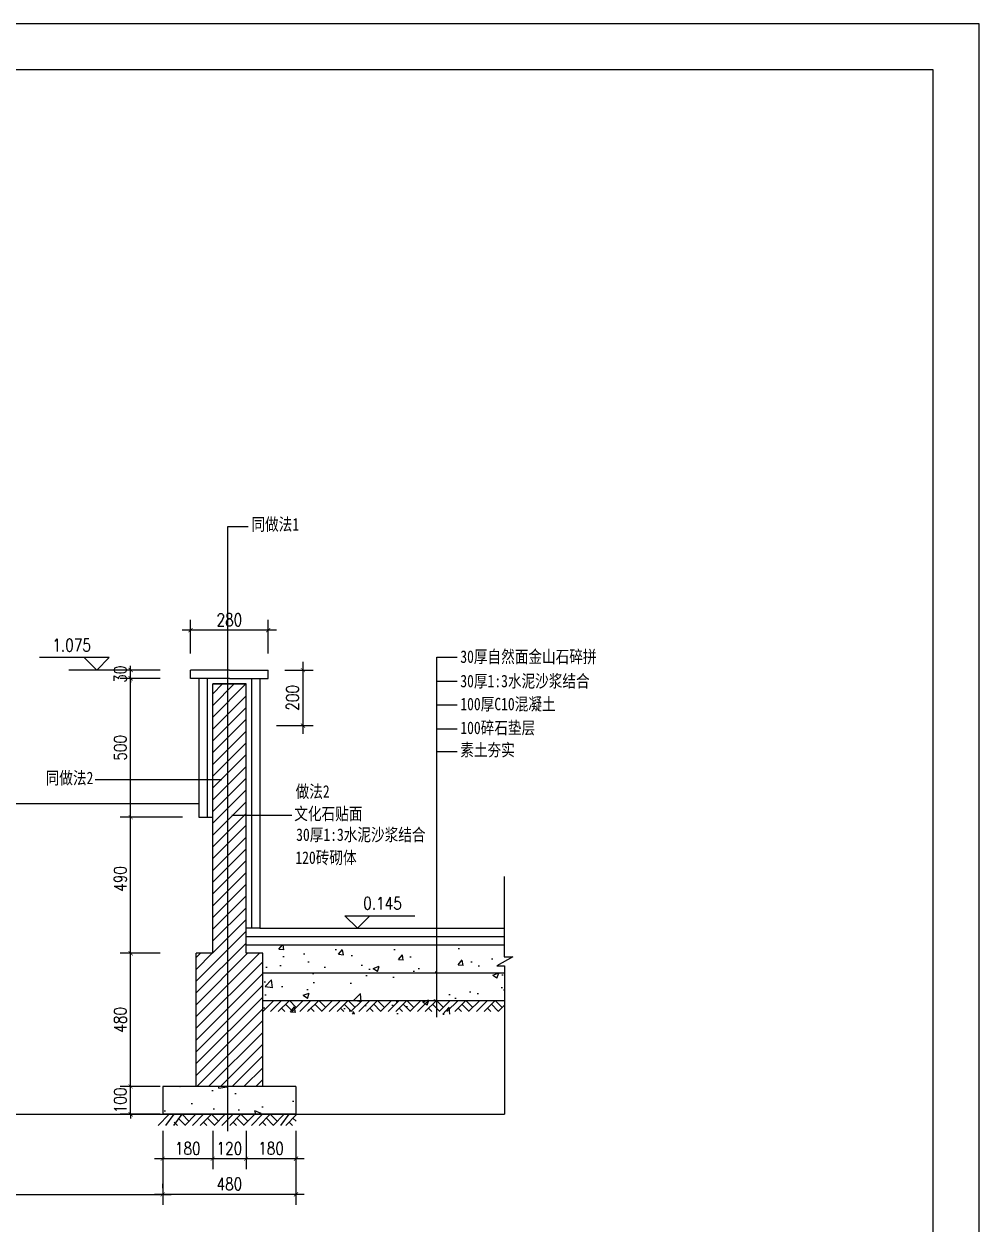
# Model space of a CAD drawing. Extents: x 1035948 to 1665131, y -158296 to 142149.
# Drawn here: x 1205594 to 1209036, y 21278 to 25601 of the extents above; entities that cross this region are included whole.
import ezdxf
from ezdxf.enums import TextEntityAlignment as Align

# ---------------------------------------------------------------- set-up
doc = ezdxf.new("R2010")
doc.units = 0
doc.header["$LTSCALE"] = 200
doc.header["$MEASUREMENT"] = 0
doc.layers.get('0').update_dxf_attribs({"linetype": 'CONTINUOUS'})
doc.layers.get('DEFPOINTS').update_dxf_attribs({"linetype": 'CONTINUOUS'})
for name, color, linetype in [('ELEV', 7, 'CONTINUOUS'), ('HATCH', 7, 'CONTINUOUS'), ('PUB_DIM', 3, 'CONTINUOUS'), ('PUB_HATCH', 7, 'CONTINUOUS'), ('PUB_TEXT', 7, 'CONTINUOUS'), ('SECTION', 2, 'CONTINUOUS'), ('WLL1', 7, 'CONTINUOUS')]:
    doc.layers.add(name, color=color, linetype=linetype)
doc.styles.add('DIM_FONT', font='SIMPLEX.shx', dxfattribs={"width": 0.8})
doc.styles.add('HZ', font='simplex.shx', dxfattribs={"bigfont": 'hztxt.shx'})
doc.styles.add('仿宋', font='simfang0.ttf')
doc.dimstyles.new('GJ15', dxfattribs={"dimscale": 15, "dimtxt": 3, "dimasz": 1, "dimexe": 2.5, "dimexo": 5, "dimgap": 1, "dimtad": 1, "dimdec": 0, "dimdsep": 46, "dimtxsty": 'DIM_FONT', "dimblk": '_DIMX', "dimblk1": 'ARCHTICK', "dimblk2": 'ARCHTICK', "dimsah": 1, "dimcen": 3, "dimdle": 2, "dimclrt": 7, "dimadec": 0, "dimazin": 0, "dimtfac": 1, "dimtdec": 0, "dimtix": 1, "dimtmove": 2, "dimatfit": 3, "dimldrblk": 'ARCHTICK', "dimfxl": 0, "dimtolj": 1, "dimtzin": 0, "dimarcsym": 0})
doc.dimstyles.new('GJ30', dxfattribs={"dimscale": 30, "dimtxt": 3, "dimasz": 1, "dimexe": 2.5, "dimexo": 5, "dimgap": 1, "dimtad": 1, "dimdec": 0, "dimdsep": 46, "dimtxsty": 'DIM_FONT', "dimblk": '_DIMX', "dimblk1": 'ARCHTICK', "dimblk2": 'ARCHTICK', "dimsah": 1, "dimcen": 3, "dimdle": 2, "dimclrt": 7, "dimadec": 0, "dimazin": 0, "dimtfac": 1, "dimtdec": 0, "dimtix": 1, "dimtmove": 2, "dimatfit": 3, "dimldrblk": 'ARCHTICK', "dimfxl": 0, "dimtolj": 1, "dimtzin": 0, "dimarcsym": 0})
pattern_1 = [(50, (54694.3, -1067.25), (215.178055, -18.82564), [22.5, -247.5]), (355, (54694.3, -1067.25), (-41.6254, 225.65764), [18, -198]), (100.4514, (54712.22, -1068.82), (173.552815, 206.831863), [19.122057, -210.342634]), (46.1842, (54694.3, -1007.25), (320.172315, -49.655704), [33.75, -371.25]), (96.6356, (54720.97, -1011.4), (280.39881, 292.23536), [28.68309, -315.5139]), (351.1842, (54694.3, -1007.25), (280.39858, 292.23558), [27, -297]), (21, (54724.3, -1022.25), (179.072116, -120.785667), [22.5, -247.5]), (326, (54724.3, -1022.25), (72.9946, 217.545014), [18, -198]), (71.4514, (54739.22, -1032.32), (252.06679, 96.75915), [19.122057, -210.342634]), (37.5, (54694.29, -1067.255), (3.6479566, 99.868156), [0, -195.6, 0, -201, 0, -198.75]), (7.5, (54694.29, -1067.25), (78.920861, 118.323514), [0, -114.6, 0, -191.1, 0, -75.75]), (327.5, (54627.39, -1067.255), (160.146731, -6.7664615), [0, -75, 0, -234, 0, -310.5]), (317.5, (54597.39, -1067.25), (174.95585, 30.031495), [0, -97.5, 0, -155.4, 0, -220.5])]

# ---------------------------------------------------------------- blocks, each defined once
blk = doc.blocks.new('_ARCHTICK')
at = {"color": 0, "linetype": 'ByBlock', "const_width": 0.15}
blk.add_lwpolyline([(-0.5, -0.5), (0.5, 0.5)], dxfattribs=at)
blk = doc.blocks.new('*D760')
at = {"layer": 'DEFPOINTS', "color": 0}
for p in [(1205978.9, 22743.7), (1206145.3, 22743.7), (1206145.3, 22253.7)]:
    blk.add_point(p, dxfattribs=at)
at = {"layer": 'PUB_DIM', "color": 0, "lineweight": -2}
for p, q in [((1206085.3, 22743.7), (1205941.4, 22743.7)), ((1205978.9, 22223.7), (1205978.9, 22773.7)), ((1206085.3, 22253.7), (1205941.4, 22253.7))]:
    blk.add_line(p, q, dxfattribs=at)
at = {"layer": 'PUB_DIM', "color": 0, "lineweight": -2, "xscale": 15, "yscale": 15, "zscale": 15}
for p, rotation in [((1205978.9, 22743.7), 90), ((1205978.9, 22253.7), 270)]:
    blk.add_blockref('_ARCHTICK', p, dxfattribs=dict(at, rotation=rotation))
at = {"layer": 'PUB_DIM', "color": 7, "insert": (1205941.4, 22521.4), "char_height": 45, "attachment_point": 5, "rotation": 90, "style": 'DIM_FONT'}
blk.add_mtext('\\A1;490', dxfattribs=at)
blk = doc.blocks.new('_DIMX')
blk.add_line((-150, 0), (150, 0))
at = {"const_width": 50}
blk.add_lwpolyline([(-70, -70), (70, 70)], dxfattribs=at)
blk = doc.blocks.new('标高')
at = {"layer": 'PUB_DIM', "color": 0}
for p, q in [((-300, 300), (1377, 300)), ((-300, 300), (0, 0)), ((0, 0), (300, 300))]:
    blk.add_line(p, q, dxfattribs=at)
at = {"layer": 'PUB_DIM', "color": 0, "style": 'HZ', "width": 0.8}
blk.add_attdef('%%P0.000', text='', height=300, dxfattribs=at).set_placement((602, 450), align=Align.CENTER)
blk = doc.blocks.new('*D756')
at = {"layer": 'DEFPOINTS', "color": 0}
for p in [(1205978.9, 22253.7), (1206145.3, 22253.7), (1206145.3, 21773.7)]:
    blk.add_point(p, dxfattribs=at)
at = {"layer": 'PUB_DIM', "color": 0, "lineweight": -2}
for p, q in [((1205978.9, 21743.7), (1205978.9, 22283.7)), ((1206085.3, 22253.7), (1205941.4, 22253.7)), ((1206085.3, 21773.7), (1205941.4, 21773.7))]:
    blk.add_line(p, q, dxfattribs=at)
at = {"layer": 'PUB_DIM', "color": 0, "lineweight": -2, "xscale": 15, "yscale": 15, "zscale": 15}
for p, rotation in [((1205978.9, 22253.7), 90), ((1205978.9, 21773.7), 270)]:
    blk.add_blockref('_ARCHTICK', p, dxfattribs=dict(at, rotation=rotation))
at = {"layer": 'PUB_DIM', "color": 7, "insert": (1205941.4, 22013.7), "char_height": 45, "attachment_point": 5, "rotation": 90, "style": 'DIM_FONT'}
blk.add_mtext('\\A1;480', dxfattribs=at)
blk = doc.blocks.new('*D752')
at = {"layer": 'DEFPOINTS', "color": 0}
for p in [(1205978.9, 21773.7), (1206145.3, 21773.7), (1206145.3, 21673.7)]:
    blk.add_point(p, dxfattribs=at)
at = {"layer": 'PUB_DIM', "color": 0, "lineweight": -2}
for p, q in [((1205978.9, 21773.7), (1205978.9, 21788.7)), ((1206085.3, 21773.7), (1205941.4, 21773.7)), ((1205978.9, 21673.7), (1205978.9, 21773.7)), ((1206085.3, 21673.7), (1205941.4, 21673.7)), ((1205978.9, 21673.7), (1205978.9, 21658.7))]:
    blk.add_line(p, q, dxfattribs=at)
at = {"layer": 'PUB_DIM', "color": 0, "lineweight": -2, "xscale": 15, "yscale": 15, "zscale": 15}
for p, rotation in [((1205978.9, 21773.7), 270), ((1205978.9, 21673.7), 90)]:
    blk.add_blockref('_ARCHTICK', p, dxfattribs=dict(at, rotation=rotation))
at = {"layer": 'PUB_DIM', "color": 7, "insert": (1205941.4, 21723.7), "char_height": 45, "attachment_point": 5, "rotation": 90, "style": 'DIM_FONT'}
blk.add_mtext('\\A1;100', dxfattribs=at)
blk = doc.blocks.new('*D751')
at = {"layer": 'DEFPOINTS', "color": 0}
for p in [(1206274.7, 21673.7), (1206394.7, 21673.7), (1206274.7, 21513.3)]:
    blk.add_point(p, dxfattribs=at)
at = {"layer": 'PUB_DIM', "color": 0, "lineweight": -2}
for p, q in [((1206274.7, 21613.7), (1206274.7, 21475.8)), ((1206394.7, 21613.7), (1206394.7, 21475.8)), ((1206424.7, 21513.3), (1206244.7, 21513.3))]:
    blk.add_line(p, q, dxfattribs=at)
at = {"layer": 'PUB_DIM', "color": 0, "lineweight": -2, "xscale": 15, "yscale": 15, "zscale": 15, "rotation": 180}
blk.add_blockref('_ARCHTICK', (1206274.7, 21513.3), dxfattribs=at)
at = {"layer": 'PUB_DIM', "color": 0, "lineweight": -2, "xscale": 15, "yscale": 15, "zscale": 15}
blk.add_blockref('_ARCHTICK', (1206394.7, 21513.3), dxfattribs=at)
at = {"layer": 'PUB_DIM', "color": 7, "insert": (1206334.7, 21550.8), "char_height": 45, "attachment_point": 5, "style": 'DIM_FONT'}
blk.add_mtext('\\A1;120', dxfattribs=at)
blk = doc.blocks.new('*D750')
at = {"layer": 'DEFPOINTS', "color": 0}
for p in [(1206094.7, 21673.7), (1206274.7, 21673.7), (1206094.7, 21513.3)]:
    blk.add_point(p, dxfattribs=at)
at = {"layer": 'PUB_DIM', "color": 0, "lineweight": -2}
for p, q in [((1206094.7, 21613.7), (1206094.7, 21475.8)), ((1206274.7, 21613.7), (1206274.7, 21475.8)), ((1206304.7, 21513.3), (1206064.7, 21513.3))]:
    blk.add_line(p, q, dxfattribs=at)
at = {"layer": 'PUB_DIM', "color": 0, "lineweight": -2, "xscale": 15, "yscale": 15, "zscale": 15, "rotation": 180}
blk.add_blockref('_ARCHTICK', (1206094.7, 21513.3), dxfattribs=at)
at = {"layer": 'PUB_DIM', "color": 0, "lineweight": -2, "xscale": 15, "yscale": 15, "zscale": 15}
blk.add_blockref('_ARCHTICK', (1206274.7, 21513.3), dxfattribs=at)
at = {"layer": 'PUB_DIM', "color": 7, "insert": (1206184.7, 21550.8), "char_height": 45, "attachment_point": 5, "style": 'DIM_FONT'}
blk.add_mtext('\\A1;180', dxfattribs=at)
blk = doc.blocks.new('*D743')
at = {"layer": 'DEFPOINTS', "color": 0}
for p in [(1206094.7, 21385.1), (1204834.4, 21347.6), (1206094.7, 21347.6)]:
    blk.add_point(p, dxfattribs=at)
at = {"layer": 'PUB_DIM', "color": 0, "lineweight": -2}
for p, q in [((1204834.4, 21407.6), (1204834.4, 21422.6)), ((1206094.7, 21407.6), (1206094.7, 21422.6)), ((1204804.4, 21385.1), (1206124.7, 21385.1))]:
    blk.add_line(p, q, dxfattribs=at)
at = {"layer": 'PUB_DIM', "color": 0, "lineweight": -2, "xscale": 15, "yscale": 15, "zscale": 15, "rotation": 180}
blk.add_blockref('_ARCHTICK', (1204834.4, 21385.1), dxfattribs=at)
at = {"layer": 'PUB_DIM', "color": 0, "lineweight": -2, "xscale": 15, "yscale": 15, "zscale": 15}
blk.add_blockref('_ARCHTICK', (1206094.7, 21385.1), dxfattribs=at)
at = {"layer": 'PUB_DIM', "color": 7, "insert": (1205464.6, 21422.6), "char_height": 45, "attachment_point": 5, "style": 'DIM_FONT'}
blk.add_mtext('\\A1;1260', dxfattribs=at)
blk = doc.blocks.new('*D731')
at = {"layer": 'DEFPOINTS', "color": 0}
for p in [(1206094.7, 21673.7), (1206574.7, 21673.7), (1206094.7, 21385.1)]:
    blk.add_point(p, dxfattribs=at)
at = {"layer": 'PUB_DIM', "color": 0, "lineweight": -2}
for p, q in [((1206094.7, 21613.7), (1206094.7, 21347.6)), ((1206574.7, 21613.7), (1206574.7, 21347.6)), ((1206604.7, 21385.1), (1206064.7, 21385.1))]:
    blk.add_line(p, q, dxfattribs=at)
at = {"layer": 'PUB_DIM', "color": 0, "lineweight": -2, "xscale": 15, "yscale": 15, "zscale": 15, "rotation": 180}
blk.add_blockref('_ARCHTICK', (1206094.7, 21385.1), dxfattribs=at)
at = {"layer": 'PUB_DIM', "color": 0, "lineweight": -2, "xscale": 15, "yscale": 15, "zscale": 15}
blk.add_blockref('_ARCHTICK', (1206574.7, 21385.1), dxfattribs=at)
at = {"layer": 'PUB_DIM', "color": 7, "insert": (1206334.7, 21422.6), "char_height": 45, "attachment_point": 5, "style": 'DIM_FONT'}
blk.add_mtext('\\A1;480', dxfattribs=at)
blk = doc.blocks.new('*D730')
at = {"layer": 'DEFPOINTS', "color": 0}
for p in [(1206394.7, 21673.7), (1206574.7, 21673.7), (1206394.7, 21513.3)]:
    blk.add_point(p, dxfattribs=at)
at = {"layer": 'PUB_DIM', "color": 0, "lineweight": -2}
for p, q in [((1206394.7, 21613.7), (1206394.7, 21475.8)), ((1206574.7, 21613.7), (1206574.7, 21475.8)), ((1206604.7, 21513.3), (1206364.7, 21513.3))]:
    blk.add_line(p, q, dxfattribs=at)
at = {"layer": 'PUB_DIM', "color": 0, "lineweight": -2, "xscale": 15, "yscale": 15, "zscale": 15, "rotation": 180}
blk.add_blockref('_ARCHTICK', (1206394.7, 21513.3), dxfattribs=at)
at = {"layer": 'PUB_DIM', "color": 0, "lineweight": -2, "xscale": 15, "yscale": 15, "zscale": 15}
blk.add_blockref('_ARCHTICK', (1206574.7, 21513.3), dxfattribs=at)
at = {"layer": 'PUB_DIM', "color": 7, "insert": (1206484.7, 21550.8), "char_height": 45, "attachment_point": 5, "style": 'DIM_FONT'}
blk.add_mtext('\\A1;180', dxfattribs=at)
blk = doc.blocks.new('*D727')
at = {"layer": 'DEFPOINTS', "color": 0}
for p in [(1205978.9, 23273.7), (1206145.3, 23273.7), (1206145.3, 23243.7)]:
    blk.add_point(p, dxfattribs=at)
at = {"layer": 'PUB_DIM', "color": 0, "lineweight": -2}
for p, q in [((1206085.3, 23273.7), (1205941.4, 23273.7)), ((1205978.9, 23273.7), (1205978.9, 23288.7)), ((1205978.9, 23243.7), (1205978.9, 23273.7)), ((1206085.3, 23243.7), (1205941.4, 23243.7)), ((1205978.9, 23243.7), (1205978.9, 23228.7))]:
    blk.add_line(p, q, dxfattribs=at)
at = {"layer": 'PUB_DIM', "color": 0, "lineweight": -2, "xscale": 15, "yscale": 15, "zscale": 15}
for p, rotation in [((1205978.9, 23273.7), 270), ((1205978.9, 23243.7), 90)]:
    blk.add_blockref('_ARCHTICK', p, dxfattribs=dict(at, rotation=rotation))
at = {"layer": 'PUB_DIM', "color": 7, "insert": (1205941.4, 23258.7), "char_height": 45, "attachment_point": 5, "rotation": 90, "style": 'DIM_FONT'}
blk.add_mtext('\\A1;30', dxfattribs=at)
blk = doc.blocks.new('*D726')
at = {"layer": 'DEFPOINTS', "color": 0}
for p in [(1205978.9, 23243.7), (1206145.3, 23243.7), (1206225.3, 22743.7)]:
    blk.add_point(p, dxfattribs=at)
at = {"layer": 'PUB_DIM', "color": 0, "lineweight": -2}
for p, q in [((1205978.9, 22713.7), (1205978.9, 23273.7)), ((1206085.3, 23243.7), (1205941.4, 23243.7)), ((1206165.3, 22743.7), (1205941.4, 22743.7))]:
    blk.add_line(p, q, dxfattribs=at)
at = {"layer": 'PUB_DIM', "color": 0, "lineweight": -2, "xscale": 15, "yscale": 15, "zscale": 15}
for p, rotation in [((1205978.9, 23243.7), 90), ((1205978.9, 22743.7), 270)]:
    blk.add_blockref('_ARCHTICK', p, dxfattribs=dict(at, rotation=rotation))
at = {"layer": 'PUB_DIM', "color": 7, "insert": (1205941.4, 22993.7), "char_height": 45, "attachment_point": 5, "rotation": 90, "style": 'DIM_FONT'}
blk.add_mtext('\\A1;500', dxfattribs=at)
blk = doc.blocks.new('*D722')
at = {"layer": 'DEFPOINTS', "color": 0}
for p in [(1206474.7, 23273.7), (1206444.7, 23073.7), (1206599.7, 23073.7)]:
    blk.add_point(p, dxfattribs=at)
at = {"layer": 'PUB_DIM', "color": 0, "lineweight": -2}
for p, q in [((1206599.7, 23303.7), (1206599.7, 23043.7)), ((1206534.7, 23273.7), (1206637.2, 23273.7)), ((1206504.7, 23073.7), (1206637.2, 23073.7))]:
    blk.add_line(p, q, dxfattribs=at)
at = {"layer": 'PUB_DIM', "color": 0, "lineweight": -2, "xscale": 15, "yscale": 15, "zscale": 15}
for p, rotation in [((1206599.7, 23273.7), 90), ((1206599.7, 23073.7), 270)]:
    blk.add_blockref('_ARCHTICK', p, dxfattribs=dict(at, rotation=rotation))
at = {"layer": 'PUB_DIM', "color": 7, "insert": (1206562.2, 23173.7), "char_height": 45, "attachment_point": 5, "rotation": 90, "style": 'DIM_FONT'}
blk.add_mtext('\\A1;200', dxfattribs=at)
blk = doc.blocks.new('*D721')
at = {"layer": 'DEFPOINTS', "color": 0}
for p in [(1206194.7, 23417.4), (1206194.7, 23273.7), (1206474.7, 23273.7)]:
    blk.add_point(p, dxfattribs=at)
at = {"layer": 'PUB_DIM', "color": 0, "lineweight": -2}
for p, q in [((1206194.7, 23333.7), (1206194.7, 23454.9)), ((1206474.7, 23333.7), (1206474.7, 23454.9)), ((1206504.7, 23417.4), (1206164.7, 23417.4))]:
    blk.add_line(p, q, dxfattribs=at)
at = {"layer": 'PUB_DIM', "color": 0, "lineweight": -2, "xscale": 15, "yscale": 15, "zscale": 15, "rotation": 180}
blk.add_blockref('_ARCHTICK', (1206194.7, 23417.4), dxfattribs=at)
at = {"layer": 'PUB_DIM', "color": 0, "lineweight": -2, "xscale": 15, "yscale": 15, "zscale": 15}
blk.add_blockref('_ARCHTICK', (1206474.7, 23417.4), dxfattribs=at)
at = {"layer": 'PUB_DIM', "color": 7, "insert": (1206334.7, 23454.9), "char_height": 45, "attachment_point": 5, "style": 'DIM_FONT'}
blk.add_mtext('\\A1;280', dxfattribs=at)

msp = doc.modelspace()

# ---------------------------------------------------------------- hatches: boundary and pattern name
at = {"layer": 'ELEV'}
h = msp.add_hatch(dxfattribs=at)
h.set_pattern_fill('ANSI31', color=256, scale=240, style=0)
h.set_pattern_definition([(45, (54694.293, -1037.255), (-21.2132034, 21.2132034), [])])
h.paths.add_polyline_path([(1206394.74551, 23073.65657), (1206394.74551, 23223.65657), (1206329.68273, 23223.65657), (1206329.68273, 21773.65657), (1206454.74551, 21773.65657), (1206454.74551, 22253.65657), (1206394.74551, 22253.65657)])
h.paths.add_polyline_path([(1206329.68273, 23223.65657), (1206274.74551, 23223.65657), (1206274.74551, 23073.65657), (1206274.74551, 22253.65657), (1206214.74551, 22253.65657), (1206214.74551, 21773.65657), (1206329.68273, 21773.65657)])
at = {"layer": 'HATCH'}
h = msp.add_hatch(dxfattribs=at)
h.set_pattern_fill('AN33C', color=0, scale=330, style=0)
h.set_pattern_definition([(130, (991023.77, 23027.76), (-236.69586, -20.7082), [24.75, -272.25]), (185, (991023.77, 23027.76), (45.78794, 248.2234), [19.8, -217.8]), (79.5486, (991004.04, 23026.03), (-190.9081, 227.51505), [21.03426, -231.3769]), (133.8158, (991023.77, 23093.76), (-352.18955, -54.62127), [37.125, -408.375]), (83.3644, (990994.42, 23089.2), (-308.4387, 321.4589), [31.5514, -347.0653]), (188.8158, (991023.77, 23093.76), (-308.43844, 321.45914), [29.7, -326.7]), (159, (990990.77, 23077.26), (-196.97933, -132.86423), [24.75, -272.25]), (214, (990990.77, 23077.26), (-80.29406, 239.29951), [19.8, -217.8]), (108.5486, (990974.35, 23066.18), (-277.27347, 106.43506), [21.03426, -231.3769]), (142.5, (991023.77, 23027.756), (-4.012752, 109.854972), [0, -215.16, 0, -221.1, 0, -218.625]), (172.5, (991023.77, 23027.76), (-86.81295, 130.155865), [0, -126.06, 0, -210.21, 0, -83.325]), (212.5, (991097.36, 23027.76), (-176.161404, -7.443108), [0, -82.5, 0, -257.4, 0, -341.55]), (222.5, (991130.36, 23027.76), (-192.45144, 33.03464), [0, -107.25, 0, -170.94, 0, -242.55])])
h.paths.add_polyline_path([(1206574.74551, 21673.65657), (1206574.74551, 21773.65657), (1206094.74551, 21773.65657), (1206094.74551, 21673.65657)])
at = {"layer": 'WLL1'}
h = msp.add_hatch(dxfattribs=at)
h.set_pattern_fill('AR-CONC', color=256, scale=30, style=0)
h.set_pattern_definition(pattern_1)
h.paths.add_polyline_path([(1206394.74551, 22283.65657), (1206394.74551, 22263.65657), (1206454.74551, 22263.65657), (1206454.74551, 22183.65657), (1207082.38202, 22183.65657), (1207082.38202, 22283.65657)])
h.paths.add_polyline_path([(1207325.80711, 22183.65657), (1207325.80711, 22208.38775), (1207298.37724, 22208.38775), (1207356.60232, 22240.82753), (1207324.95425, 22240.82753), (1207324.95425, 22283.65657), (1207082.38202, 22283.65657), (1207082.38202, 22183.65657)])
h = msp.add_hatch(dxfattribs=at)
h.set_pattern_fill('AR-CONC', color=256, scale=30, style=0)
h.set_pattern_definition(pattern_1)
h.paths.add_polyline_path([(1207082.38202, 22033.65657), (1207082.38202, 22183.65657), (1206454.74551, 22183.65657), (1206454.74551, 22033.65657)])
h.paths.add_polyline_path([(1207325.80711, 22033.65657), (1207325.80711, 22183.65657), (1207082.38202, 22183.65657), (1207082.38202, 22033.65657)])

# ---------------------------------------------------------------- linework, layer by layer
at = {"color": 151}
msp.add_lwpolyline([(1209036.21944, 18671.16207), (1209036.21944, 25601.16207), (1199235.21944, 25601.16207), (1199235.21944, 18671.16207)], close=True, dxfattribs=at)
at = {"color": 5}
msp.add_lwpolyline([(1208871.21944, 18836.16207), (1208871.21944, 25436.16207), (1199565.21944, 25436.16207), (1199565.21944, 18836.16207)], close=True, dxfattribs=at)
at = {"layer": 'ELEV'}
for p, q in [((1206329.68273, 21612.66936), (1206329.68273, 23790.95775)), ((1206329.68273, 23790.95775), (1206402.90575, 23790.95775)), ((1207082.38202, 22023.62881), (1207082.38202, 23320.46291)), ((1207082.38202, 23320.46291), (1207155.60504, 23320.46291)), ((1207082.38202, 23234.21601), (1207155.60504, 23234.21601)), ((1207082.38202, 23147.96911), (1207155.60504, 23147.96911)), ((1207082.38202, 23062.33664), (1207155.60504, 23062.33664)), ((1207082.38202, 22980.41853), (1207155.60504, 22980.41853))]:
    msp.add_line(p, q, dxfattribs=at)
at = {"layer": 'PUB_DIM'}
for p, q in [((1205941.39533, 23273.65657), (1205756.50669, 23273.65657)), ((1207324.95425, 22529.76807), (1207324.95425, 22240.82753)), ((1207356.60232, 22240.82753), (1207298.37724, 22208.38775)), ((1207324.95425, 22240.82753), (1207356.60232, 22240.82753)), ((1207298.37724, 22208.38775), (1207325.80711, 22208.38775)), ((1207325.80711, 22208.38775), (1207325.80711, 21673.65657))]:
    msp.add_line(p, q, dxfattribs=at)
at = {"layer": 'PUB_HATCH'}
for p, q in [((1206454.74551, 22043.65657), (1206494.74551, 22083.65657)), ((1206482.74551, 22043.65657), (1206522.74551, 22083.65657)), ((1206510.74551, 22043.65657), (1206550.74551, 22083.65657)), ((1206522.74551, 22055.65657), (1206534.74551, 22043.65657)), ((1206536.74551, 22069.65657), (1206561.74551, 22044.65657)), ((1206550.74551, 22083.65657), (1206575.74551, 22058.65657)), ((1206560.74551, 22043.65657), (1206600.74551, 22083.65657)), ((1206588.74551, 22043.65657), (1206628.74551, 22083.65657)), ((1206616.74551, 22043.65657), (1206656.74551, 22083.65657)), ((1206628.74551, 22055.65657), (1206640.74551, 22043.65657)), ((1206642.74551, 22069.65657), (1206667.74551, 22044.65657)), ((1206656.74551, 22083.65657), (1206681.74551, 22058.65657)), ((1206666.74551, 22043.65657), (1206706.74551, 22083.65657)), ((1206694.74551, 22043.65657), (1206734.74551, 22083.65657)), ((1206722.74551, 22043.65657), (1206762.74551, 22083.65657)), ((1206734.74551, 22055.65657), (1206746.74551, 22043.65657)), ((1206748.74551, 22069.65657), (1206773.74551, 22044.65657)), ((1206762.74551, 22083.65657), (1206787.74551, 22058.65657)), ((1206772.74551, 22043.65657), (1206812.74551, 22083.65657)), ((1206800.74551, 22043.65657), (1206840.74551, 22083.65657)), ((1206828.74551, 22043.65657), (1206868.74551, 22083.65657)), ((1206840.74551, 22055.65657), (1206852.74551, 22043.65657)), ((1206854.74551, 22069.65657), (1206879.74551, 22044.65657)), ((1206868.74551, 22083.65657), (1206893.74551, 22058.65657)), ((1206878.74551, 22043.65657), (1206918.74551, 22083.65657)), ((1206906.74551, 22043.65657), (1206946.74551, 22083.65657)), ((1206934.74551, 22043.65657), (1206972.15583, 22081.06689)), ((1206946.74551, 22055.65657), (1206958.74551, 22043.65657)), ((1206960.74551, 22069.65657), (1206985.74551, 22044.65657)), ((1206974.74551, 22083.65657), (1206999.74551, 22058.65657)), ((1206984.74551, 22043.65657), (1207024.74551, 22083.65657)), ((1207012.74551, 22043.65657), (1207052.74551, 22083.65657)), ((1207040.74551, 22043.65657), (1207080.74551, 22083.65657)), ((1207052.74551, 22055.65657), (1207064.74551, 22043.65657)), ((1207066.74551, 22069.65657), (1207091.74551, 22044.65657)), ((1207080.74551, 22083.65657), (1207105.74551, 22058.65657)), ((1207090.74551, 22043.65657), (1207130.74551, 22083.65657)), ((1207118.74551, 22043.65657), (1207158.74551, 22083.65657)), ((1207146.74551, 22043.65657), (1207186.74551, 22083.65657)), ((1207158.74551, 22055.65657), (1207170.74551, 22043.65657)), ((1207172.74551, 22069.65657), (1207197.74551, 22044.65657)), ((1207186.74551, 22083.65657), (1207211.74551, 22058.65657)), ((1207196.74551, 22043.65657), (1207236.74551, 22083.65657)), ((1207224.74551, 22043.65657), (1207264.74551, 22083.65657)), ((1207252.74551, 22043.65657), (1207292.74551, 22083.65657)), ((1207264.74551, 22055.65657), (1207276.74551, 22043.65657)), ((1207278.74551, 22069.65657), (1207303.74551, 22044.65657)), ((1207292.74551, 22083.65657), (1207317.74551, 22058.65657)), ((1207302.74551, 22043.65657), (1207325.80711, 22066.71817)), ((1206077.93289, 21633.65657), (1206117.93289, 21673.65657)), ((1206105.93289, 21633.65657), (1206135.93289, 21673.65657)), ((1206133.93289, 21633.65657), (1206163.93289, 21673.65657)), ((1206149.93289, 21659.65657), (1206174.93289, 21634.65657)), ((1206163.93289, 21673.65657), (1206188.93289, 21648.65657)), ((1206173.93289, 21633.65657), (1206213.93289, 21673.65657)), ((1206201.93289, 21633.65657), (1206241.93289, 21673.65657)), ((1206229.93289, 21633.65657), (1206269.93289, 21673.65657)), ((1206255.93289, 21659.65657), (1206280.93289, 21634.65657)), ((1206269.93289, 21673.65657), (1206294.93289, 21648.65657)), ((1206279.93289, 21633.65657), (1206319.93289, 21673.65657)), ((1206307.93289, 21633.65657), (1206347.93289, 21673.65657)), ((1206335.93289, 21633.65657), (1206375.93289, 21673.65657)), ((1206361.93289, 21659.65657), (1206386.93289, 21634.65657)), ((1206375.93289, 21673.65657), (1206400.93289, 21648.65657)), ((1206385.93289, 21633.65657), (1206425.93289, 21673.65657)), ((1206413.93289, 21633.65657), (1206453.93289, 21673.65657)), ((1206441.93289, 21633.65657), (1206481.93289, 21673.65657)), ((1206467.93289, 21659.65657), (1206492.93289, 21634.65657)), ((1206481.93289, 21673.65657), (1206506.93289, 21648.65657)), ((1206491.93289, 21633.65657), (1206531.93289, 21673.65657)), ((1206519.93289, 21633.65657), (1206549.93289, 21673.65657)), ((1206537.93289, 21633.65657), (1206575.34321, 21671.06689)), ((1206563.93289, 21659.65657), (1206575.34321, 21648.24625)), ((1206135.93289, 21645.65657), (1206147.93289, 21633.65657)), ((1206241.93289, 21645.65657), (1206253.93289, 21633.65657)), ((1206347.93289, 21645.65657), (1206359.93289, 21633.65657)), ((1206453.93289, 21645.65657), (1206465.93289, 21633.65657)), ((1206549.93289, 21645.65657), (1206561.93289, 21633.65657))]:
    msp.add_line(p, q, dxfattribs=at)
at = {"layer": 'SECTION'}
for p, q in [((1206194.74551, 23243.65657), (1206194.74551, 23273.65657)), ((1206334.74551, 23273.65657), (1206194.74551, 23273.65657)), ((1206334.74551, 23273.65657), (1206224.74551, 23273.65657)), ((1206334.74551, 23273.65657), (1206474.74551, 23273.65657)), ((1206334.74551, 23273.65657), (1206474.74551, 23273.65657)), ((1206474.74551, 23243.65657), (1206474.74551, 23273.65657)), ((1206334.74551, 23243.65657), (1206194.74551, 23243.65657)), ((1206224.74551, 23243.65657), (1206224.74551, 22743.65657)), ((1206254.74551, 23243.65657), (1206254.74551, 22743.65657)), ((1206274.74551, 23223.65657), (1206394.74551, 23223.65657)), ((1206274.74551, 23073.65657), (1206274.74551, 23223.65657)), ((1206394.74551, 23223.65657), (1206274.74551, 23223.65657)), ((1206334.74551, 23243.65657), (1206474.74551, 23243.65657)), ((1206394.74551, 23073.65657), (1206394.74551, 23223.65657)), ((1206394.74551, 23073.65657), (1206394.74551, 23223.65657)), ((1206414.74551, 23243.65657), (1206414.74551, 22343.65657)), ((1206444.74551, 23243.65657), (1206444.74551, 22343.65657)), ((1206274.74551, 22253.65657), (1206274.74551, 23073.65657)), ((1206394.74551, 22253.65657), (1206394.74551, 23073.65657)), ((1206224.74551, 22743.65657), (1206274.74551, 22743.65657)), ((1206224.74551, 22743.65657), (1206274.74551, 22743.65657)), ((1206444.74551, 22343.65657), (1206394.74551, 22343.65657)), ((1206274.74551, 22253.65657), (1206214.74551, 22253.65657)), ((1206214.74551, 21773.65657), (1206214.74551, 22253.65657)), ((1206454.74551, 22253.65657), (1206394.74551, 22253.65657)), ((1206454.74551, 21773.65657), (1206454.74551, 22253.65657)), ((1206094.74551, 21773.65657), (1206094.74551, 21673.65657)), ((1206574.74551, 21773.65657), (1206094.74551, 21773.65657)), ((1206154.74551, 21773.65657), (1206154.74551, 21773.65657)), ((1206214.74551, 21773.65657), (1206154.74551, 21773.65657)), ((1206514.74551, 21773.65657), (1206454.74551, 21773.65657)), ((1206514.74551, 21773.65657), (1206514.74551, 21773.65657)), ((1206574.74551, 21773.65657), (1206574.74551, 21673.65657)), ((1206574.74551, 21673.65657), (1206094.74551, 21673.65657))]:
    msp.add_line(p, q, dxfattribs=at)
at = {"layer": 'WLL1'}
for p, q in [((1204704.75323, 22793.65657), (1206224.74551, 22793.65657)), ((1206394.74551, 22313.65657), (1207324.95425, 22313.65657)), ((1206444.74551, 22343.65657), (1207324.95425, 22343.65657)), ((1206394.74551, 22283.65657), (1207324.95425, 22283.65657)), ((1206454.74551, 22183.65657), (1207325.80711, 22183.65657)), ((1206454.14781, 22083.65657), (1207325.80711, 22083.65657)), ((1200966.50362, 21673.65657), (1207325.80711, 21673.65657))]:
    msp.add_line(p, q, dxfattribs=at)

# ---------------------------------------------------------------- block references
at = {"layer": 'PUB_DIM'}
ref = msp.add_blockref('标高', (1205856.50669, 23273.65657), dxfattribs=dict(at, xscale=-0.15, yscale=0.15, zscale=0.15))
ref.add_attrib('%%P0.000', '1.075', dxfattribs={"color": 0, "height": 45, "style": 'HZ', "width": 0.8}).set_placement((1205766.24671, 23341.15657), align=Align.CENTER)
at = {"layer": 'PUB_DIM', "xscale": 0.15, "yscale": 0.15, "zscale": 0.15}
msp.add_blockref('标高', (1206796.15874, 22343.65657), dxfattribs=at).add_auto_attribs({'%%P0.000': '0.145'})

# ---------------------------------------------------------------- texts
at = {"layer": 'PUB_TEXT', "color": 3, "style": '仿宋', "width": 0.8}
for s, p in [('同做法1', (1206414.16135, 23776.51926)), ('30厚自然面金山石碎拼', (1207166.89964, 23299.66771)), ('30厚1:3水泥沙浆结合', (1207166.89964, 23211.7936)), ('100厚C10混凝土', (1207166.89964, 23128.93393)), ('100碎石垫层', (1207166.89964, 23043.30146)), ('素土夯实', (1207166.89964, 22963.7778)), ('同做法2', (1205672.60579, 22862.74774)), ('做法2', (1206573.40262, 22813.9747))]:
    msp.add_text(s, height=45, dxfattribs=at).set_placement(p)
for s, p in [('文化石贴面', (1206814.07213, 22733.80303)), ('30厚1:3水泥沙浆结合', (1207041.55321, 22658.22491)), ('120砖砌体', (1206793.25051, 22575.66706))]:
    msp.add_text(s, height=45, dxfattribs=at).set_placement(p, align=Align.RIGHT)

# ---------------------------------------------------------------- dimensions: what is measured, and where the dimension line sits
at = {"layer": 'PUB_DIM'}
for base, p1, p2, picture, middle in [((1206194.74551, 23417.40061), (1206474.74551, 23273.65657), (1206194.74551, 23273.65657), '*D721', (1206334.74551, 23454.90061)), ((1206094.74551, 21513.34271), (1206274.74551, 21673.65657), (1206094.74551, 21673.65657), '*D750', (1206184.74551, 21550.84271)), ((1206094.74551, 21385.07526), (1206574.74551, 21673.65657), (1206094.74551, 21673.65657), '*D731', (1206334.74551, 21422.57526)), ((1206274.74551, 21513.34271), (1206394.74551, 21673.65657), (1206274.74551, 21673.65657), '*D751', (1206334.74551, 21550.84271)), ((1206394.74551, 21513.34271), (1206574.74551, 21673.65657), (1206394.74551, 21673.65657), '*D730', (1206484.74551, 21550.84271)), ((1206094.74551, 21385.07526), (1204834.44666, 21347.57526), (1206094.74551, 21347.57526), '*D743', (1205464.59608, 21422.57526))]:
    dim = msp.add_linear_dim(base=base, p1=p1, p2=p2, dimstyle='GJ15', override={"dimexo": 4}, dxfattribs=at)
    dim.commit()
    dim.dimension.update_dxf_attribs({"geometry": picture, "text_midpoint": middle})
for base, p1, p2, angle, picture, middle in [((1206599.66621, 23073.65657), (1206474.74551, 23273.65657), (1206444.74551, 23073.65657), 270, '*D722', (1206562.16621, 23173.65657)), ((1205978.89533, 23273.65657), (1206145.34321, 23243.65657), (1206145.34321, 23273.65657), 90, '*D727', (1205941.39533, 23258.65657)), ((1205978.89533, 23243.65657), (1206225.34321, 22743.65657), (1206145.34321, 23243.65657), 90, '*D726', (1205941.39533, 22993.65657)), ((1205978.89533, 22253.65657), (1206145.34321, 21773.65657), (1206145.34321, 22253.65657), 270, '*D756', (1205941.39533, 22013.65657)), ((1205978.89533, 21773.65657), (1206145.34321, 21673.65657), (1206145.34321, 21773.65657), 270, '*D752', (1205941.39533, 21723.65657))]:
    dim = msp.add_linear_dim(base=base, p1=p1, p2=p2, angle=angle, dimstyle='GJ15', override={"dimexo": 4}, dxfattribs=at)
    dim.commit()
    dim.dimension.update_dxf_attribs({"geometry": picture, "text_midpoint": middle})
dim = msp.add_linear_dim(base=(1205978.89533, 22743.65657), p1=(1206145.34321, 22253.65657), p2=(1206145.34321, 22743.65657), angle=270, dimstyle='GJ15', override={"dimexo": 4}, dxfattribs=at)
dim.commit()
dim.dimension.update_dxf_attribs({"geometry": '*D760', "text_midpoint": (1205941.39533, 22521.43229), "dimtype": 160})

# ---------------------------------------------------------------- leaders
at = {"layer": 'ELEV', "has_arrowhead": 0}
for points in [[(1206307.64361, 22877.92316), (1205850.52128, 22877.92316)], [(1206343.70885, 22751.29491), (1206559.67425, 22751.29491)]]:
    msp.add_leader(points, dimstyle='GJ30', override={"dimasz": 3}, dxfattribs=at)

doc.saveas('drawing.dxf')
